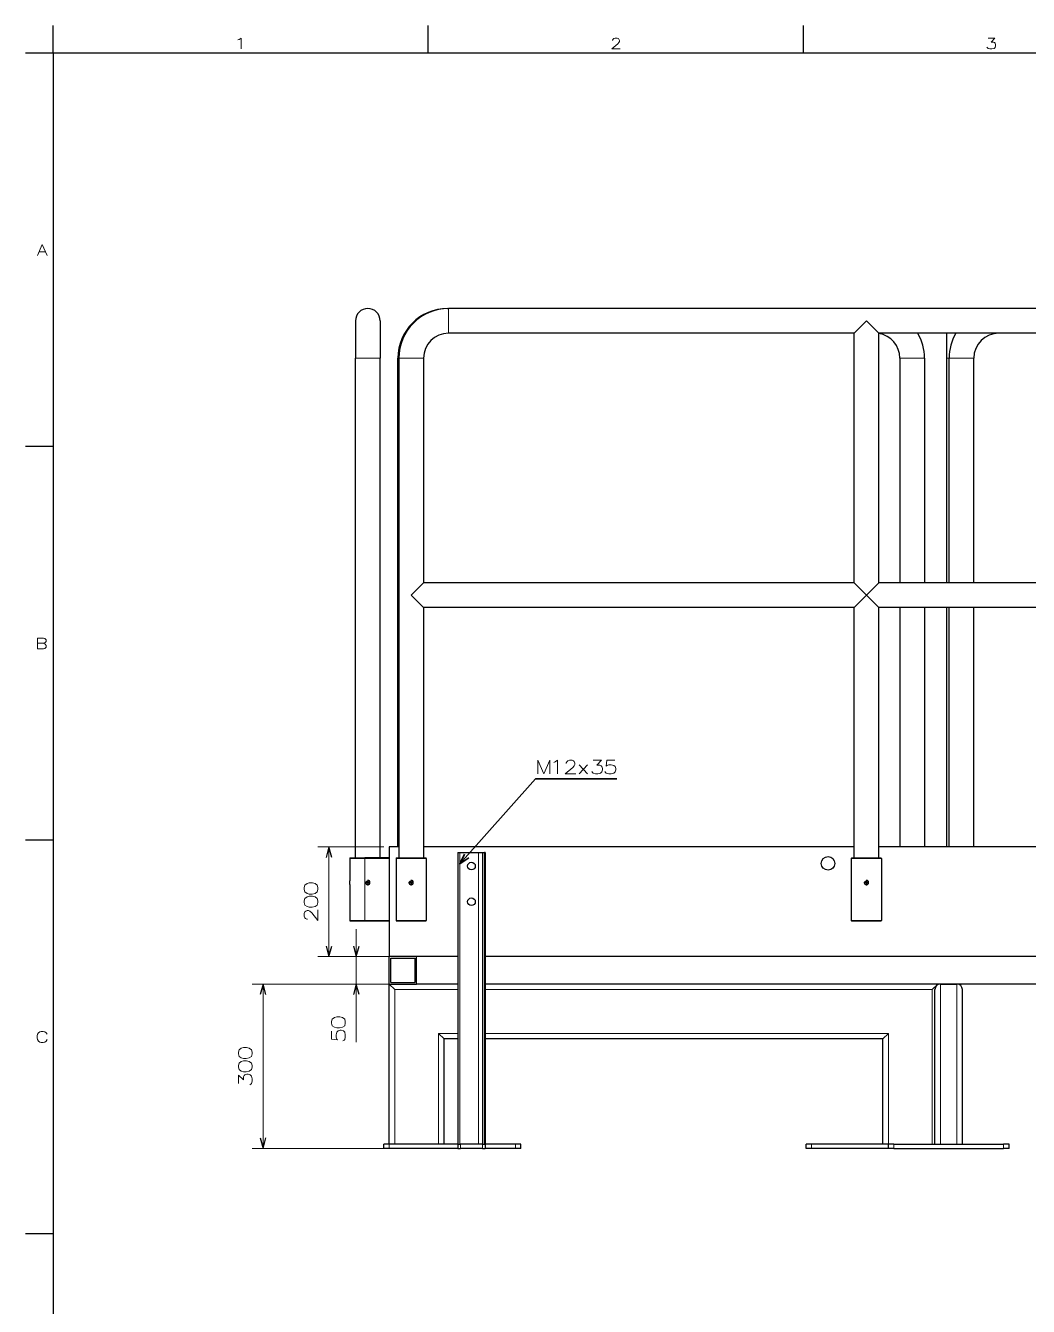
# Model space of a CAD drawing. Extents: x 5 to 836, y 5 to 589.
# Drawn here: x 5 to 187.8, y 355.5 to 589 of the extents above; entities that cross this region are included whole.
import ezdxf

# ---------------------------------------------------------------- set-up
doc = ezdxf.new("R2010")
doc.units = 0
doc.linetypes.add('DASHDOT', pattern=[18.5, 12, -3, 0.5, -3])

msp = doc.modelspace()

# ---------------------------------------------------------------- linework, layer by layer
at = {"color": 7, "lineweight": 25}
for p, q in [((10, 584), (10, 589)), ((78.42, 584), (78.42, 589)), ((146.83, 584), (146.83, 589)), ((10, 584), (5, 584)), ((831, 584), (10, 584)), ((10, 584), (10, 10)), ((81.93, 537.43), (82.09, 537.43)), ((234.49, 537.43), (82.09, 537.43)), ((65.14, 535.18), (65.14, 528.38)), ((69.64, 535.18), (69.64, 528.38)), ((158.29, 535.18), (156.04, 532.93)), ((160.54, 532.93), (158.29, 535.18)), ((156.04, 532.93), (82.09, 532.93)), ((156.04, 487.43), (156.04, 532.93)), ((160.54, 487.43), (160.54, 532.93)), ((234.49, 532.93), (160.54, 532.93)), ((172.94, 528.38), (172.94, 532.93)), ((65.14, 510.18), (65.14, 528.38)), ((69.64, 485.18), (69.64, 528.38)), ((72.88, 439.28), (72.88, 528.38)), ((73.04, 528.38), (73.04, 437.28)), ((77.54, 528.38), (77.54, 487.43)), ((164.38, 528.38), (164.38, 487.43)), ((168.88, 528.38), (168.88, 487.43)), ((172.94, 487.43), (172.94, 528.38)), ((173.37, 487.43), (173.37, 528.38)), ((177.87, 487.43), (177.87, 528.38)), ((10, 512.25), (5, 512.25)), ((65.14, 485.18), (65.14, 510.18)), ((77.54, 487.43), (75.29, 485.18)), ((156.04, 487.43), (77.54, 487.43)), ((158.29, 485.18), (156.04, 487.43)), ((158.29, 485.18), (160.54, 487.43)), ((239.04, 487.43), (160.54, 487.43)), ((65.14, 437.28), (65.14, 485.18)), ((69.64, 437.28), (69.64, 485.18)), ((77.54, 482.93), (75.29, 485.18)), ((158.29, 485.18), (156.04, 482.93)), ((158.29, 485.18), (160.54, 482.93)), ((156.04, 482.93), (77.54, 482.93)), ((77.54, 482.93), (77.54, 437.28)), ((156.04, 437.28), (156.04, 482.93)), ((239.04, 482.93), (160.54, 482.93)), ((160.54, 437.28), (160.54, 482.93)), ((164.38, 482.93), (164.38, 439.28)), ((168.88, 482.93), (168.88, 439.28)), ((172.94, 439.28), (172.94, 482.93)), ((173.37, 439.28), (173.37, 482.93)), ((177.87, 439.28), (177.87, 482.93)), ((10, 440.5), (5, 440.5)), ((71.29, 439.28), (71.29, 419.28)), ((73.04, 439.28), (71.29, 439.28)), ((156.04, 439.28), (77.54, 439.28)), ((239.04, 439.28), (160.54, 439.28)), ((64.09, 437.18), (64.09, 433.11)), ((64.19, 437.28), (66.84, 437.28)), ((71.29, 437.28), (66.84, 437.28)), ((72.54, 437.18), (72.54, 425.88)), ((72.64, 437.28), (77.94, 437.28)), ((78.04, 437.18), (78.04, 425.88)), ((83.79, 438.28), (84.14, 438.28)), ((83.79, 438.28), (83.79, 385.08)), ((84.14, 438.28), (87.59, 438.28)), ((87.59, 438.28), (88.29, 438.28)), ((88.29, 438.28), (88.64, 438.28)), ((88.29, 438.28), (88.29, 385.08)), ((88.79, 438.28), (88.64, 438.28)), ((88.79, 438.28), (88.79, 385.08)), ((155.54, 437.18), (155.54, 425.88)), ((155.64, 437.28), (160.94, 437.28)), ((161.04, 437.18), (161.04, 425.88)), ((64.09, 432.44), (64.09, 425.88)), ((64.19, 425.78), (66.84, 425.78)), ((66.84, 425.78), (71.29, 425.78)), ((72.64, 425.78), (77.94, 425.78)), ((155.64, 425.78), (160.94, 425.78)), ((83.79, 419.28), (71.29, 419.28)), ((71.29, 414.28), (71.29, 419.28)), ((71.59, 414.58), (71.59, 418.98)), ((71.59, 418.98), (75.99, 418.98)), ((75.99, 418.98), (75.99, 414.58)), ((83.79, 419.28), (76.29, 419.28)), ((76.29, 414.28), (76.29, 419.28)), ((249.54, 419.28), (88.79, 419.28)), ((249.54, 419.28), (88.79, 419.28)), ((71.29, 414.28), (76.29, 414.28)), ((71.29, 414.28), (72.29, 413.28)), ((71.29, 385.08), (71.29, 414.28)), ((71.59, 414.58), (75.99, 414.58)), ((83.79, 414.28), (76.29, 414.28)), ((248.49, 414.28), (88.79, 414.28)), ((171.29, 414.28), (170.29, 413.28)), ((170.79, 385.08), (170.79, 413.28)), ((171.29, 414.14), (171.29, 414.28)), ((171.79, 414.28), (174.79, 414.28)), ((175.79, 385.08), (175.79, 413.28)), ((81.29, 404.28), (80.29, 405.28)), ((83.79, 404.28), (81.29, 404.28)), ((81.29, 385.08), (81.29, 404.28)), ((161.29, 404.28), (88.79, 404.28)), ((161.29, 404.28), (162.29, 405.28)), ((161.29, 385.08), (161.29, 404.28)), ((70.29, 384.28), (70.29, 385.08)), ((71.29, 385.08), (70.29, 385.08)), ((71.29, 384.28), (70.29, 384.28)), ((83.79, 385.08), (71.29, 385.08)), ((83.79, 384.28), (71.29, 384.28)), ((83.79, 385.08), (84.29, 385.08)), ((83.79, 385.08), (83.79, 384.28)), ((83.79, 384.28), (84.29, 384.28)), ((88.29, 385.08), (84.29, 385.08)), ((88.29, 384.28), (84.29, 384.28)), ((88.29, 385.08), (88.79, 385.08)), ((88.29, 384.28), (88.79, 384.28)), ((94.29, 385.08), (88.79, 385.08)), ((88.79, 385.08), (88.79, 384.28)), ((94.29, 384.28), (88.79, 384.28)), ((95.29, 385.08), (94.29, 385.08)), ((95.29, 384.28), (94.29, 384.28)), ((95.29, 384.28), (95.29, 385.08)), ((148.29, 385.08), (147.29, 385.08)), ((147.29, 384.28), (147.29, 385.08)), ((148.29, 384.28), (147.29, 384.28)), ((162.29, 385.08), (148.29, 385.08)), ((162.29, 384.28), (148.29, 384.28)), ((162.29, 384.28), (162.29, 385.08)), ((163.29, 385.08), (162.29, 385.08)), ((163.29, 384.28), (162.29, 384.28)), ((163.29, 385.08), (183.29, 385.08)), ((163.29, 384.28), (183.29, 384.28)), ((184.29, 385.08), (183.29, 385.08)), ((184.29, 384.28), (183.29, 384.28)), ((184.29, 384.28), (184.29, 385.08)), ((10, 368.75), (5, 368.75))]:
    msp.add_line(p, q, dxfattribs=at)
at = {"color": 7, "lineweight": 9}
for p, q in [((81.93, 537.43), (81.93, 537.43)), ((82.09, 537.43), (82.09, 535.18)), ((82.09, 535.18), (82.09, 532.93)), ((69.64, 528.38), (65.14, 528.38)), ((73.04, 528.38), (72.88, 528.38)), ((73.04, 528.38), (75.29, 528.38)), ((75.29, 528.38), (77.54, 528.38)), ((164.38, 528.38), (166.63, 528.38)), ((166.63, 528.38), (168.88, 528.38)), ((172.94, 528.38), (173.37, 528.38)), ((175.62, 528.38), (173.37, 528.38)), ((177.87, 528.38), (175.62, 528.38)), ((70.29, 439.28), (58.29, 439.28)), ((60.29, 419.28), (60.29, 439.28)), ((64.09, 437.18), (66.84, 437.18)), ((66.84, 437.18), (66.84, 437.28)), ((71.29, 437.18), (66.84, 437.18)), ((66.84, 437.18), (66.84, 425.88)), ((72.54, 437.18), (78.04, 437.18)), ((84.14, 438.28), (84.14, 385.08)), ((87.59, 438.28), (87.59, 385.08)), ((88.64, 438.28), (88.64, 385.08)), ((155.54, 437.18), (161.04, 437.18)), ((64.09, 425.88), (66.84, 425.88)), ((66.84, 425.88), (71.29, 425.88)), ((66.84, 425.78), (66.84, 425.88)), ((72.54, 425.88), (78.04, 425.88)), ((155.54, 425.88), (161.04, 425.88)), ((65.29, 403.66), (65.29, 424.28)), ((75.29, 419.28), (58.29, 419.28)), ((75.29, 419.28), (63.29, 419.28)), ((75.29, 414.28), (46.29, 414.28)), ((48.29, 384.28), (48.29, 414.28)), ((75.29, 414.28), (63.29, 414.28)), ((83.79, 413.28), (72.29, 413.28)), ((72.29, 385.08), (72.29, 413.28)), ((170.29, 413.28), (88.79, 413.28)), ((170.29, 385.08), (170.29, 413.28)), ((171.79, 385.08), (171.79, 414.28)), ((174.79, 385.08), (174.79, 414.28)), ((83.79, 405.28), (80.29, 405.28)), ((80.29, 385.08), (80.29, 405.28)), ((162.29, 405.28), (88.79, 405.28)), ((162.29, 385.08), (162.29, 405.28)), ((70.29, 384.28), (46.29, 384.28)), ((71.29, 384.28), (71.29, 385.08)), ((84.29, 385.08), (84.29, 384.28)), ((88.29, 385.08), (88.29, 384.28)), ((94.29, 384.28), (94.29, 385.08)), ((148.29, 384.28), (148.29, 385.08)), ((163.29, 384.28), (163.29, 385.08)), ((183.29, 384.28), (183.29, 385.08))]:
    msp.add_line(p, q, dxfattribs=at)
at = {"color": 7, "linetype": 'DASHDOT', "lineweight": 25, "ltscale": 0.021603}
for p, q in [((67.82, 432.78), (66.96, 432.78)), ((67.39, 433.21), (67.39, 432.35)), ((75.72, 432.78), (74.86, 432.78)), ((75.29, 433.21), (75.29, 432.35)), ((158.72, 432.78), (157.86, 432.78)), ((158.29, 433.21), (158.29, 432.35))]:
    msp.add_line(p, q, dxfattribs=at)
at = {"color": 7, "lineweight": 9}
for points in [[(43.72, 586.39), (43.92, 586.48)], [(43.92, 586.48), (44.27, 586.74), (44.27, 584.74)], [(113.4, 584.74), (111.85, 584.74), (112.95, 585.65), (113.17, 585.9), (113.27, 586.1), (113.27, 586.29), (113.17, 586.52), (113.08, 586.65), (112.85, 586.74), (112.46, 586.74), (112.24, 586.65), (112.14, 586.55), (112.01, 586.35), (112.01, 586.26)], [(180.27, 585.1), (180.36, 584.94), (180.46, 584.84), (180.82, 584.74), (181.17, 584.74), (181.56, 584.84), (181.75, 585.03), (181.85, 585.32), (181.85, 585.52), (181.75, 585.81), (181.65, 585.9), (181.46, 586), (181.01, 586), (181.69, 586.74), (180.49, 586.74)], [(7.16, 547.11), (8.03, 549.11), (8.9, 547.11)], [(7.45, 547.79), (8.61, 547.79)], [(8.29, 477.36), (7.19, 477.36)], [(7.19, 477.36), (7.19, 475.36)], [(7.19, 476.39), (8.35, 476.39)], [(8.29, 477.36), (8.52, 477.26), (8.74, 477.04), (8.74, 476.71), (8.58, 476.52), (8.35, 476.39), (8.58, 476.26), (8.74, 476), (8.74, 475.68), (8.52, 475.46), (8.29, 475.36)], [(7.19, 475.36), (8.29, 475.36)], [(100.59, 455.11), (99.5, 452.61), (98.41, 455.11), (98.41, 452.61)], [(100.59, 455.11), (100.59, 452.61)], [(101.31, 454.67), (101.56, 454.79)], [(101.56, 454.79), (102, 455.11), (102, 452.61)], [(105.31, 452.61), (103.37, 452.61), (104.74, 453.74), (105.02, 454.06), (105.15, 454.3), (105.15, 454.55), (105.02, 454.83), (104.9, 454.99), (104.62, 455.11), (104.14, 455.11), (103.86, 454.99), (103.73, 454.87), (103.57, 454.63), (103.57, 454.5)], [(107.44, 452.61), (105.95, 454.22)], [(105.95, 452.61), (107.44, 454.22)], [(108.21, 453.05), (108.33, 452.85), (108.45, 452.73), (108.9, 452.61), (109.34, 452.61), (109.82, 452.73), (110.06, 452.97), (110.19, 453.34), (110.19, 453.58), (110.06, 453.94), (109.94, 454.06), (109.7, 454.18), (109.14, 454.18), (109.98, 455.11), (108.49, 455.11)], [(110.63, 453.05), (110.75, 452.85), (110.87, 452.73), (111.31, 452.61), (111.76, 452.61), (112.24, 452.73), (112.48, 452.97), (112.61, 453.34), (112.61, 453.58), (112.48, 453.94), (112.24, 454.14), (111.76, 454.26), (111.31, 454.26), (110.95, 454.14), (110.83, 454.02), (110.95, 455.11), (112.44, 455.11)], [(58.29, 427.83), (58.29, 425.89), (57.16, 427.26), (56.84, 427.54), (56.6, 427.66), (56.36, 427.66), (56.07, 427.54), (55.91, 427.42), (55.79, 427.14), (55.79, 426.66), (55.91, 426.37), (56.03, 426.25), (56.27, 426.09), (56.4, 426.09)], [(7.16, 405.12), (7.1, 404.83)], [(7.1, 404.45), (7.1, 404.83)], [(7.1, 404.45), (7.16, 404.16)], [(7.16, 405.12), (7.32, 405.38)], [(7.16, 404.16), (7.32, 403.87)], [(7.32, 405.38), (7.58, 405.54)], [(7.84, 405.61), (7.58, 405.54)], [(7.84, 405.61), (8.23, 405.61)], [(8.23, 405.61), (8.48, 405.54), (8.74, 405.38), (8.9, 405.12)], [(8.23, 403.61), (8.48, 403.67), (8.74, 403.87), (8.9, 404.16)], [(62.85, 403.9), (63.05, 404.02), (63.17, 404.14), (63.29, 404.59), (63.29, 405.03), (63.17, 405.51), (62.93, 405.75), (62.56, 405.88), (62.32, 405.88), (61.96, 405.75), (61.76, 405.51), (61.64, 405.03), (61.64, 404.59), (61.76, 404.22), (61.88, 404.1), (60.79, 404.22), (60.79, 405.71)], [(7.32, 403.87), (7.58, 403.67)], [(7.58, 403.67), (7.84, 403.61)], [(8.23, 403.61), (7.84, 403.61)], [(45.85, 395.89), (46.05, 396.01), (46.17, 396.13), (46.29, 396.58), (46.29, 397.02), (46.17, 397.5), (45.93, 397.75), (45.56, 397.87), (45.32, 397.87), (44.96, 397.75), (44.84, 397.62), (44.72, 397.38), (44.72, 396.82), (43.79, 397.66), (43.79, 396.17)]]:
    msp.add_lwpolyline(points, dxfattribs=at)
at = {"color": 7, "lineweight": 35}
for points in [[(84.14, 436.18), (97.99, 451.68), (112.81, 451.68)], [(85.04, 437.97), (84.14, 436.18), (85.81, 437.28)]]:
    msp.add_lwpolyline(points, dxfattribs=at)
at = {"color": 7, "lineweight": 25}
for points in [[(60.81, 437.35), (60.29, 439.28), (59.77, 437.35)], [(59.77, 421.21), (60.29, 419.28), (60.81, 421.21)], [(64.77, 421.21), (65.29, 419.28), (65.81, 421.21)], [(48.81, 412.35), (48.29, 414.28), (47.77, 412.35)], [(65.81, 412.35), (65.29, 414.28), (64.77, 412.35)], [(47.77, 386.21), (48.29, 384.28), (48.81, 386.21)]]:
    msp.add_lwpolyline(points, dxfattribs=at)
at = {"color": 7, "lineweight": 9}
for points in [[(55.79, 431.54), (55.91, 431.09), (56.31, 430.81), (56.72, 430.69), (57.24, 430.69), (57.77, 430.81), (58.17, 431.09), (58.29, 431.54), (58.29, 431.86), (58.17, 432.3), (57.77, 432.58), (57.28, 432.7), (56.72, 432.7), (56.31, 432.58), (55.91, 432.3), (55.79, 431.86)], [(55.79, 429.12), (55.91, 428.67), (56.31, 428.39), (56.72, 428.27), (57.24, 428.27), (57.77, 428.39), (58.17, 428.67), (58.29, 429.12), (58.29, 429.44), (58.17, 429.88), (57.77, 430.16), (57.28, 430.29), (56.72, 430.29), (56.31, 430.16), (55.91, 429.88), (55.79, 429.44)], [(60.79, 407.13), (60.91, 406.68), (61.31, 406.4), (61.72, 406.28), (62.24, 406.28), (62.77, 406.4), (63.17, 406.68), (63.29, 407.13), (63.29, 407.45), (63.17, 407.89), (62.77, 408.17), (62.28, 408.3), (61.72, 408.3), (61.31, 408.17), (60.91, 407.89), (60.79, 407.45)], [(43.79, 401.54), (43.91, 401.09), (44.31, 400.81), (44.72, 400.69), (45.24, 400.69), (45.77, 400.81), (46.17, 401.09), (46.29, 401.54), (46.29, 401.86), (46.17, 402.3), (45.77, 402.58), (45.28, 402.7), (44.72, 402.7), (44.31, 402.58), (43.91, 402.3), (43.79, 401.86)], [(43.79, 399.12), (43.91, 398.67), (44.31, 398.39), (44.72, 398.27), (45.24, 398.27), (45.77, 398.39), (46.17, 398.67), (46.29, 399.12), (46.29, 399.44), (46.17, 399.88), (45.77, 400.16), (45.28, 400.29), (44.72, 400.29), (44.31, 400.16), (43.91, 399.88), (43.79, 399.44)]]:
    msp.add_lwpolyline(points, close=True, dxfattribs=at)
at = {"color": 7, "lineweight": 25}
for centre, radius in [((151.29, 436.28), 1.25), ((86.29, 435.78), 0.7), ((67.39, 432.78), 0.332), ((75.29, 432.78), 0.332), ((158.29, 432.78), 0.332), ((86.29, 429.28), 0.7)]:
    msp.add_circle(centre, radius, dxfattribs=at)
for centre, radius, start, end in [((67.39, 535.18), 2.25, 0, 180), ((81.93, 528.38), 9.05, 90, 180), ((82.09, 528.38), 9.05, 90, 180), ((82.09, 528.38), 4.55, 90, 180), ((159.83, 528.38), 4.55, 0, 81.0438), ((159.83, 528.38), 9.05, 0, 30.1829), ((182.42, 528.38), 9.05, 149.8171, 180), ((182.42, 528.38), 4.55, 90, 180), ((64.19, 437.18), 0.1, 90, 180), ((72.64, 437.18), 0.1, 90, 180), ((77.94, 437.18), 0.1, 0, 90), ((155.64, 437.18), 0.1, 90, 180), ((160.94, 437.18), 0.1, 0, 90), ((61.31, 432.77), 2.8, 3.3471, 6.9015), ((61.36, 432.78), 2.75, 353.0597, 3.318), ((67.39, 432.78), 0.4, 170, 100), ((75.29, 432.78), 0.4, 170, 100), ((158.29, 432.78), 0.4, 170, 100), ((64.19, 425.88), 0.1, 180, 270), ((72.64, 425.88), 0.1, 180, 270), ((77.94, 425.88), 0.1, 270, 360), ((155.64, 425.88), 0.1, 180, 270), ((160.94, 425.88), 0.1, 270, 360), ((171.79, 413.28), 1, 90, 180), ((174.79, 413.28), 1, 0, 90)]:
    msp.add_arc(centre, radius, start, end, dxfattribs=at)
at = {"color": 7, "lineweight": 9}
for centre, radius, start, end in [((61.3, 432.77), 2.82, 4.0427, 8.2943), ((61.37, 432.78), 2.75, 351.6382, 3.9929)]:
    msp.add_arc(centre, radius, start, end, dxfattribs=at)

doc.saveas('drawing.dxf')
